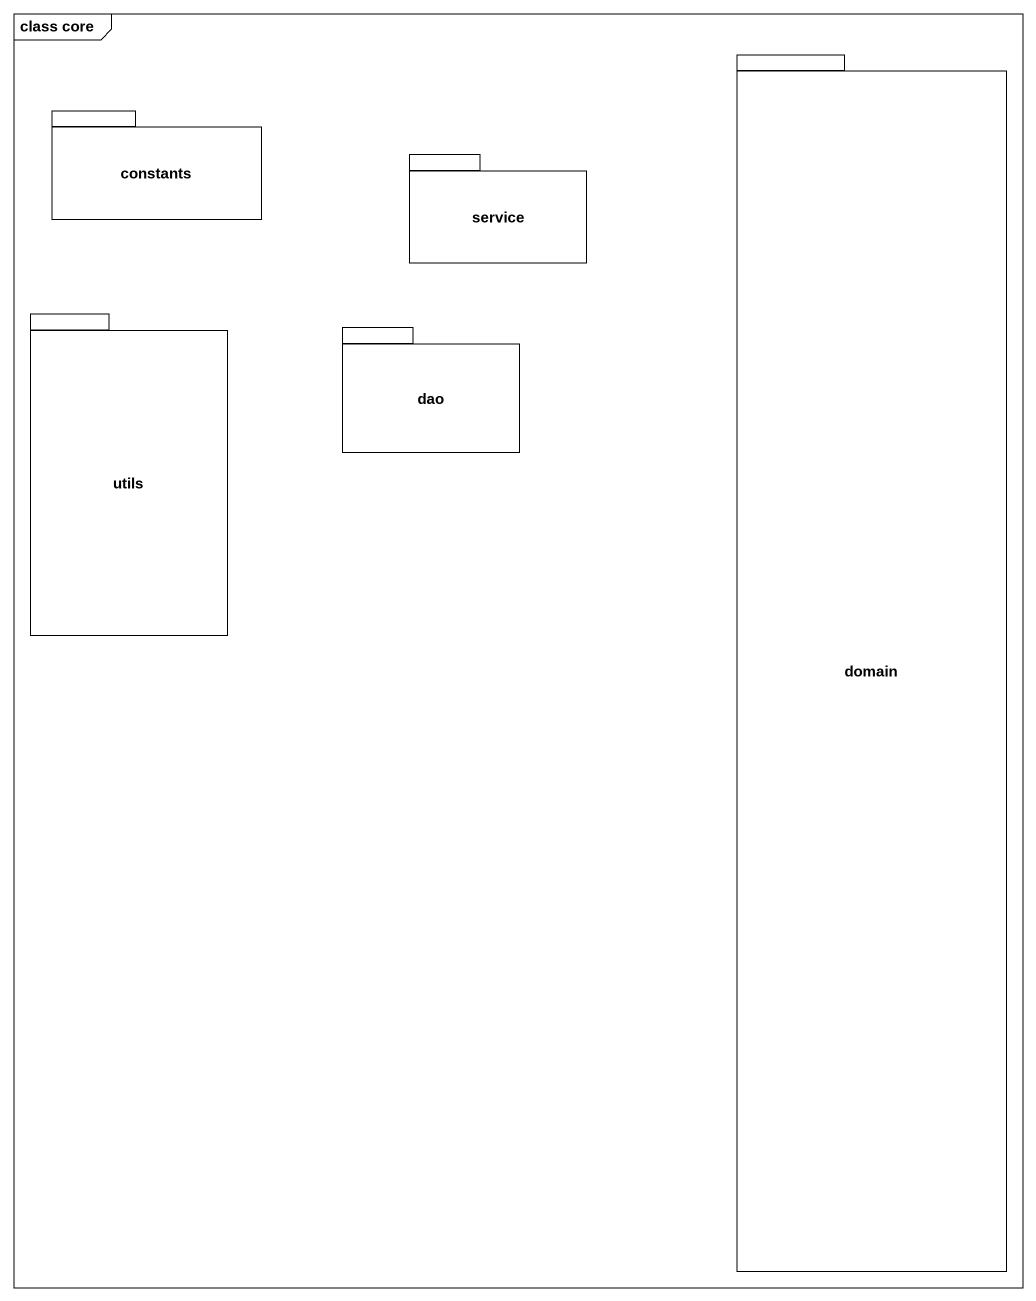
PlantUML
@startuml
mainframe class core
package constants {
}
package domain {
}
package service {
}
package utils {
}
package dao {
}
@enduml
